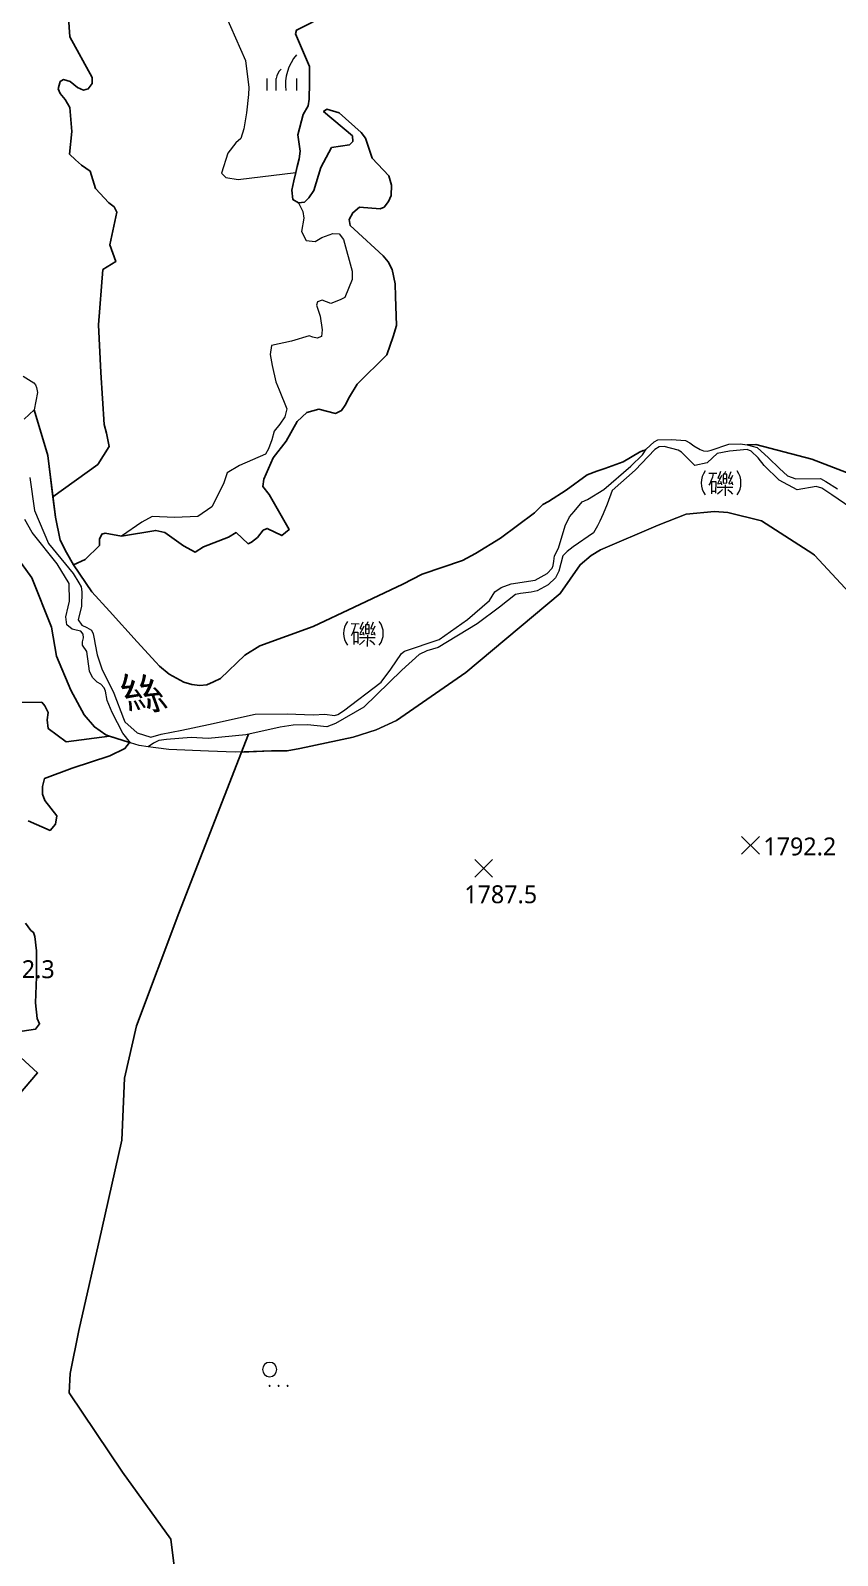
# Model space of a CAD drawing. Header units: metres. Extents: x 232867 to 235443, y 2535802 to 2538582.
# Drawn here: x 233269 to 233607, y 2536730 to 2537369 of the extents above; entities that cross this region are included whole.
import ezdxf
from ezdxf.enums import TextEntityAlignment as Align

# ---------------------------------------------------------------- set-up
doc = ezdxf.new("R2010")
doc.units = ezdxf.units.M
for name, color, linetype, lineweight in [('9510101', 5, 'Continuous', 20), ('9510109', 4, 'Continuous', 20), ('9710500', 3, 'Continuous', 20), ('9720000', 3, 'Continuous', 20)]:
    doc.layers.add(name, color=color, linetype=linetype, lineweight=lineweight)
doc.layers.add('9540203', color=34, linetype='Continuous', lineweight=20, true_color=0xa55200)
doc.layers.add('9790201', color=34, linetype='145', lineweight=20, true_color=0xa55200)
doc.layers.add('9810200', color=7, linetype='Continuous')
doc.layers.add('9820205', color=34, linetype='Continuous', true_color=0xa55200)
doc.styles.add('LMP', font='')
doc.styles.get('LMP').set_extended_font_data('Microsoft JhengHei')
doc.linetypes.add('145', pattern='A,0,-7.5,[10,base.shx,S=1,R=0,X=0,Y=0]', length=7.5)

# ---------------------------------------------------------------- blocks, each defined once
blk = doc.blocks.new('95423')
at = {"linetype": 'Continuous'}
for points in [[(-8.038459, 4.930951, 0.333333), (-8.038459, -5.069049)], [(5.294874, -5.069049, 0.333333), (5.294874, 4.930951)]]:
    blk.add_lwpolyline(points, format="xyb", dxfattribs=at)
for points in [[(-6.517338, 4.020808), (-3.120598, 3.98995)], [(-4.649285, 4.003837), (-5.035124, 2.261878), (-5.652713, 0.610952), (-6.007826, -0.237655), (-6.486458, -1.086262)], [(-5.703949, 0.488515), (-3.645549, 0.487518), (-3.691487, -4.344848)], [(-5.412274, 0.488373), (-5.381306, -4.711387)], [(-1.177484, 2.956224), (-1.565528, 2.041063), (-2.791747, -0.20806), (-2.714138, -0.47175), (-1.348224, -0.20806)], [(-1.658659, 4.693477), (-2.248486, 3.049291), (-2.745182, 2.087597), (-2.667573, 1.87044), (-1.565528, 2.041063)], [(-1.565528, 0.629545), (-1.348224, -0.20806), (-1.22405, -0.844019)], [(-0.510049, 3.545649), (-0.510049, -0.130504), (1.07317, -0.099481), (1.07317, 3.56116), (-0.028874, 3.576672), (-0.510049, 3.545649)], [(-0.510049, 1.823907), (1.07317, 1.792884)], [(0.467822, 4.7245), (-0.028874, 3.576672)], [(2.765042, 4.569388), (1.694041, 2.056575), (1.756128, 1.854929), (3.044434, 1.979019)], [(3.416956, 3.018268), (3.044434, 1.979019), (1.926867, -0.316638), (1.973432, -0.533795), (3.308304, -0.223571)], [(3.01339, 0.536478), (3.308304, -0.223571), (3.463521, -0.85953)], [(-3.685038, -3.666464), (-5.358978, -3.619674)], [(-2.962791, -1.812378), (3.587391, -1.812378)], [(-0.851832, -2.836116), (-1.705529, -3.766788), (-2.931747, -4.852571)], [(0.327822, -0.850683), (0.281257, -5.550575)], [(1.398823, -2.851627), (2.392216, -3.735766), (3.354564, -4.790527)]]:
    blk.add_lwpolyline(points)
blk = doc.blocks.new('97200')
at = {"linetype": 'Continuous'}
for points in [[(6.25, 15, 0.214635), (1.75, 0)], [(-0.25, 9, 0.201941), (-2.25, 5)]]:
    blk.add_lwpolyline(points, format="xyb", dxfattribs=at)
for points in [[(-6.25, 5), (-6.25, 0)], [(-2.25, 0), (-2.25, 5)], [(6.25, 5), (6.25, 0)]]:
    blk.add_lwpolyline(points, dxfattribs=at)
blk = doc.blocks.new('98120')
at = {"linetype": 'Continuous'}
for points in [[(-3.75, -3.75), (3.75, 3.75)], [(-3.75, 3.75), (3.75, -3.75)]]:
    blk.add_lwpolyline(points, dxfattribs=at)
blk = doc.blocks.new('97132')
at = {"linetype": 'Continuous'}
for points in [[(-3.2, 6.8, 1), (2.8, 6.8, 1)], [(-0.4, 0, 1), (0, 0, 1)], [(3.35, 0, 1), (3.75, 0, 1)], [(7.1, 0, 1), (7.5, 0, 1)]]:
    blk.add_lwpolyline(points, format="xyb", close=True, dxfattribs=at)

msp = doc.modelspace()

# ---------------------------------------------------------------- linework, layer by layer
at = {"layer": '9510101', "lineweight": 0, "flags": 128}
for points in [[(233265.94868, 2537224.245948), (233270.52718, 2537221.396148), (233271.16338, 2537220.557648), (233271.58998, 2537219.507148), (233272.02228, 2537217.333348), (233270.63988, 2537210.090048), (233266.35508, 2537206.175748)], [(233268.83678, 2537181.756748), (233270.71078, 2537167.885248), (233276.61108, 2537154.039048), (233286.94818, 2537141.470348), (233289.32788, 2537137.598048), (233290.30808, 2537135.938148), (233290.59608, 2537133.857548), (233290.48688, 2537127.886948), (233288.98858, 2537122.046548), (233290.52688, 2537119.834948), (233292.61438, 2537118.876248), (233294.56368, 2537117.777848), (233295.26548, 2537116.255148), (233295.69238, 2537114.175248), (233296.12058, 2537111.817848), (233296.97578, 2537107.380548), (233298.94848, 2537101.561948), (233303.99788, 2537091.320148), (233308.07678, 2537080.794548), (233308.63898, 2537079.409748), (233313.79968, 2537074.721948), (233319.50118, 2537072.952948), (233323.79908, 2537074.229548), (233332.39968, 2537075.810948), (233343.63418, 2537078.241848), (233363.19028, 2537082.530048), (233376.51848, 2537082.752748), (233387.48978, 2537082.266548), (233392.34788, 2537082.574848), (233396.37708, 2537082.044848), (233397.76338, 2537082.470148), (233400.11618, 2537084.012148), (233415.88558, 2537095.912248), (233420.02388, 2537101.352848), (233424.43378, 2537108.044548), (233425.67848, 2537109.024248), (233440.23348, 2537113.836248), (233452.13258, 2537122.241248), (233461.25678, 2537130.212148), (233463.59918, 2537133.836548), (233466.22828, 2537135.657948), (233470.38588, 2537137.211348), (233480.37568, 2537138.662548), (233485.49908, 2537141.471548), (233487.57068, 2537143.705948), (233487.98168, 2537144.819148), (233488.25038, 2537146.625648), (233488.51698, 2537148.848648), (233490.16658, 2537152.191048), (233493.03608, 2537161.510948), (233494.82238, 2537165.270748), (233496.75508, 2537167.504248), (233500.06728, 2537171.551248), (233502.42278, 2537172.537948), (233509.20538, 2537176.745648), (233520.54218, 2537186.535348), (233525.37818, 2537191.286148), (233526.98558, 2537193.623248), (233530.34968, 2537196.731948), (233531.87278, 2537197.574548), (233537.56528, 2537197.610448), (233543.39878, 2537197.230648), (233545.20848, 2537196.270248), (233546.88088, 2537195.031248), (233549.52648, 2537193.520748), (233550.91758, 2537192.974148), (233552.44558, 2537192.844948), (233554.11028, 2537193.133148), (233561.59538, 2537195.679248), (233566.31528, 2537195.847848), (233569.21638, 2537195.445848), (233573.40388, 2537194.365348), (233578.14658, 2537189.952548), (233582.75048, 2537185.538848), (233586.09788, 2537182.505648), (233589.57578, 2537181.139248), (233599.98828, 2537181.343648), (233602.21598, 2537180.108148), (233607.09138, 2537176.945748)], [(233615.34448, 2537167.230248), (233604.75588, 2537174.411248), (233600.57768, 2537177.327048), (233598.20578, 2537178.029648), (233590.15918, 2537176.585548), (233582.60858, 2537180.581948), (233576.30198, 2537186.817348), (233573.77598, 2537190.008648), (233570.97308, 2537192.779948), (233569.29608, 2537193.466648), (233561.76878, 2537192.721948), (233556.61298, 2537191.852848), (233554.66948, 2537190.027748), (233552.44848, 2537187.922148), (233547.29398, 2537186.774048), (233541.68818, 2537192.316648), (233540.28948, 2537193.144548), (233534.42398, 2537194.780948), (233532.33278, 2537194.628348), (233530.52538, 2537193.501348), (233527.75068, 2537190.555448), (233522.33998, 2537184.804048), (233512.75928, 2537176.237448), (233510.55608, 2537170.506248), (233508.90258, 2537166.451948), (233507.52308, 2537163.375348), (233506.55578, 2537161.556448), (233504.89678, 2537158.617648), (233496.41868, 2537152.707448), (233493.77858, 2537150.738648), (233491.97458, 2537148.914448), (233490.33268, 2537142.489548), (233488.95188, 2537139.691948), (233485.89818, 2537136.744248), (233481.30848, 2537134.205348), (233478.80098, 2537133.631748), (233474.34038, 2537133.185348), (233472.25058, 2537132.753848), (233465.44328, 2537127.411948), (233456.13388, 2537120.380948), (233439.86538, 2537110.517248), (233435.13068, 2537109.092948), (233431.79128, 2537107.538048), (233424.57178, 2537100.938548), (233408.74918, 2537085.499748), (233396.78948, 2537078.591548), (233393.16968, 2537077.313648), (233385.07698, 2537078.099448), (233379.08098, 2537077.922148), (233373.64628, 2537077.051248), (233359.29718, 2537073.893048), (233343.54528, 2537072.399348), (233336.43088, 2537072.772948), (233325.97498, 2537072.009848), (233322.76948, 2537071.571348), (233320.54368, 2537070.441748), (233318.31988, 2537068.893748), (233314.51428, 2537069.416148), (233311.00458, 2537070.552548), (233307.68828, 2537074.589948), (233303.32238, 2537083.208148), (233301.20508, 2537088.354348), (233300.48858, 2537092.254348), (233299.92388, 2537093.645248), (233298.52178, 2537095.170348), (233296.98358, 2537095.997348), (233295.02158, 2537097.937248), (233293.75338, 2537100.578748), (233292.59718, 2537108.798748), (233290.91058, 2537111.437648), (233290.90368, 2537112.832048), (233291.31388, 2537114.508048), (233291.16678, 2537116.041048), (233290.18438, 2537117.289848), (233288.22998, 2537117.695848), (233286.55368, 2537118.243148), (233284.31348, 2537120.041848), (233283.87858, 2537123.385848), (233284.83418, 2537127.575248), (233285.38028, 2537129.949248), (233285.20438, 2537137.338848), (233280.28278, 2537145.535248), (233269.75818, 2537158.716348), (233266.66328, 2537164.135248)]]:
    msp.add_lwpolyline(points, dxfattribs=at).dxf.unprotected_set("ltscale", 0)
at = {"layer": '9510109', "lineweight": 0, "flags": 128}
for points in [[(233265.948614, 2537224.245948), (233270.527214, 2537221.396148), (233271.163414, 2537220.557648), (233271.590014, 2537219.507148), (233272.022314, 2537217.333348), (233270.639914, 2537210.090048), (233276.345914, 2537190.948748), (233279.507114, 2537165.184548), (233281.425514, 2537155.492748), (233284.129914, 2537150.306148), (233287.060914, 2537145.183748), (233294.826514, 2537133.828348), (233302.207914, 2537125.662348), (233313.745514, 2537112.808148), (233321.570114, 2537104.394948), (233323.109314, 2537102.739748), (233327.102514, 2537099.295948), (233333.355514, 2537096.000748), (233336.638114, 2537095.028348), (233339.928314, 2537094.597748), (233342.957314, 2537094.848148), (233345.774114, 2537096.072748), (233348.593714, 2537097.500548), (233358.823314, 2537107.313348), (233365.109314, 2537111.220748), (233387.394314, 2537119.349548), (233404.598114, 2537127.392348), (233425.031714, 2537137.105348), (233433.080714, 2537141.168348), (233450.004314, 2537146.934748), (233455.397314, 2537149.928948), (233465.939914, 2537156.304948), (233480.176514, 2537166.896548), (233483.702114, 2537170.368948), (233486.022914, 2537171.645748), (233493.450914, 2537176.485348), (233502.210114, 2537182.864148), (233506.318514, 2537184.408948), (233509.629314, 2537185.468548), (233517.299914, 2537188.272548), (233524.198914, 2537192.419748), (233525.624514, 2537193.068448), (233526.985514, 2537193.623248), (233530.349614, 2537196.731948), (233531.872714, 2537197.574548), (233537.565314, 2537197.610448), (233543.398714, 2537197.230648), (233545.208514, 2537196.270248), (233546.880814, 2537195.031248), (233549.526414, 2537193.520748), (233550.917614, 2537192.974148), (233552.445614, 2537192.844948), (233554.110314, 2537193.133148), (233561.595414, 2537195.679248), (233566.315314, 2537195.847848), (233569.216414, 2537195.445848), (233572.914114, 2537195.520748), (233596.379114, 2537189.401948), (233609.007914, 2537184.510948)], [(233612.147814, 2537133.401948), (233597.447714, 2537149.259348), (233596.731314, 2537149.792348), (233575.305714, 2537163.620548), (233561.087514, 2537167.104948), (233555.534514, 2537167.446548), (233543.747914, 2537166.432148), (233531.997314, 2537161.740748), (233507.740514, 2537151.493548), (233503.854714, 2537149.010148), (233499.249314, 2537145.180348), (233490.941514, 2537133.174748), (233451.396514, 2537099.991748), (233422.362314, 2537079.877148), (233413.860714, 2537075.927548), (233404.234314, 2537072.912948), (233381.849514, 2537068.241148), (233376.628114, 2537067.265148), (233370.018714, 2537067.183748), (233354.736914, 2537066.569148), (233343.670314, 2537066.988948), (233326.963114, 2537067.707548), (233321.570114, 2537068.447748), (233318.319914, 2537068.893748), (233314.514314, 2537069.416148), (233311.004514, 2537070.552548), (233300.660314, 2537073.902148), (233295.936314, 2537077.207948), (233291.543514, 2537082.303548), (233285.954314, 2537092.580748), (233279.984714, 2537106.933548), (233277.834514, 2537119.043948), (233269.676314, 2537139.642748), (233251.085914, 2537165.291748)]]:
    msp.add_lwpolyline(points, dxfattribs=at).dxf.unprotected_set("ltscale", 0)
at = {"layer": '9790201', "flags": 128}
for points in [[(233398.56783, 2537441.56326), (233396.135862, 2537433.6365), (233394.570047, 2537431.365107), (233391.661259, 2537427.275916), (233392.815497, 2537423.443484), (233393.755792, 2537417.801813), (233391.962689, 2537415.754649), (233388.336446, 2537417.760722), (233385.793267, 2537426.77952), (233383.963093, 2537430.380875), (233378.702826, 2537440.508831), (233375.53561, 2537441.388625), (233373.968313, 2537439.343173), (233375.401739, 2537427.378585), (233376.787714, 2537422.644102), (233376.123642, 2537420.605498), (233373.657569, 2537417.875376), (233369.160724, 2537414.903904), (233368.952711, 2537412.190903), (233368.988299, 2537406.768324), (233365.86705, 2537400.643954), (233359.380952, 2537391.104791), (233354.888556, 2537387.455496), (233351.064681, 2537385.166983), (233349.504798, 2537381.991827), (233350.67683, 2537375.448106), (233359.156211, 2537356.532429), (233360.585189, 2537345.245664), (233360.378659, 2537342.306722), (233359.525851, 2537334.617887), (233358.441305, 2537327.831104), (233357.113159, 2537323.753897), (233355.092767, 2537321.930962), (233351.733849, 2537317.612406), (233349.079041, 2537309.232053), (233350.897352, 2537307.438223), (233356.096823, 2537306.573839), (233380.16184, 2537309.521151)], [(233381.285566, 2537296.862901), (233383.15515, 2537293.183325), (233383.519302, 2537290.415767), (233382.632887, 2537284.8684), (233384.503226, 2537281.073399), (233388.312379, 2537280.640581), (233391.069891, 2537282.277524), (233395.672798, 2537283.92847), (233398.326311, 2537283.833173), (233400.186825, 2537281.538689), (233403.849961, 2537268.176598), (233403.7573, 2537264.712994), (233400.692326, 2537257.186785), (233398.738396, 2537256.133089), (233394.826756, 2537254.602819), (233391.241475, 2537256.076207), (233389.285277, 2537255.368784), (233388.832998, 2537253.980192), (233390.362618, 2537249.374596), (233391.207772, 2537243.609506), (233390.995239, 2537240.837573), (233389.154378, 2537240.131025), (233387.305959, 2537240.57872), (233385.802795, 2537241.144465), (233378.435573, 2537238.895396), (233370.027292, 2537237.100147), (233369.47555, 2537233.286769), (233370.313145, 2537228.675923), (233371.857126, 2537221.877265), (233373.26385, 2537218.425038), (233376.430111, 2537210.484389), (233375.529333, 2537207.130083), (233373.472916, 2537204.113299), (233371.070486, 2537201.093889), (233370.17122, 2537197.508735), (233368.812117, 2537193.689231), (233367.557769, 2537191.486543), (233356.630966, 2537186.786434), (233351.461198, 2537183.630597), (233349.875956, 2537179.116797), (233344.979948, 2537169.383525), (233339.123448, 2537165.414468), (233329.437387, 2537164.994685), (233319.976709, 2537165.384622), (233315.724349, 2537163.043756), (233307.161026, 2537157.114653)], [(233357.495841, 2537066.680058), (233370.0187, 2537067.1837), (233376.6281, 2537067.2651), (233381.8495, 2537068.2411), (233404.2343, 2537072.9129), (233413.8607, 2537075.9275), (233422.3623, 2537079.8771), (233451.3965, 2537099.9917), (233490.9415, 2537133.1747), (233499.2493, 2537145.1803), (233503.8547, 2537149.0101), (233507.7405, 2537151.4935), (233531.9973, 2537161.7407), (233543.7479, 2537166.4321), (233555.5345, 2537167.4465), (233561.0875, 2537167.1049), (233575.3057, 2537163.6205), (233596.7313, 2537149.7923), (233597.447726, 2537149.259395)], [(233597.447726, 2537149.259395), (233612.14779, 2537133.401953), (233624.420382, 2537128.006217), (233631.187499, 2537128.336939), (233647.143717, 2537133.622587), (233657.051256, 2537138.870101), (233663.950065, 2537141.362091), (233666.968653, 2537142.389326), (233669.992993, 2537142.408393), (233672.445375, 2537141.703709), (233674.756206, 2537140.566044), (233684.1609, 2537133.8527)]]:
    msp.add_lwpolyline(points, dxfattribs=at)
at = {"layer": '9820205', "flags": 128}
for points in [[(233398.56783, 2537441.56326), (233411.654374, 2537423.537916), (233417.226412, 2537409.201687), (233418.986648, 2537385.250921), (233415.813858, 2537382.259887), (233405.316144, 2537383.093235), (233399.408006, 2537379.853238), (233393.73262, 2537375.930316), (233380.54945, 2537369.211732), (233380.104212, 2537367.61075), (233385.899649, 2537353.960903), (233385.946422, 2537347.114369), (233385.765119, 2537340.266107), (233385.327677, 2537337.524036), (233383.299943, 2537333.856993), (233381.098993, 2537325.393878), (233382.063825, 2537318.4982), (233381.625043, 2537315.273472), (233380.726414, 2537312.045255), (233380.16184, 2537309.521151)], [(233278.461332, 2537173.707645), (233297.311912, 2537187.228776), (233301.99786, 2537194.789486), (233300.84838, 2537200.354934), (233299.98983, 2537203.971629), (233298.458649, 2537225.699283), (233297.495088, 2537245.758995), (233299.296657, 2537268.905495), (233304.844715, 2537272.29212), (233302.293982, 2537279.240473), (233305.269948, 2537292.919793), (233304.141827, 2537295.140898), (233301.903381, 2537296.796156), (233296.29481, 2537302.885168), (233294.020768, 2537310.11433), (233290.38463, 2537312.595103), (233287.864154, 2537314.805637), (233285.341899, 2537317.294867), (233286.395267, 2537326.77896), (233285.495781, 2537336.805645), (233283.525128, 2537340.135188), (233281.559814, 2537342.628646), (233280.711943, 2537344.57317), (233281.527777, 2537347.645159), (233282.914791, 2537348.491816), (233285.704838, 2537347.676871), (233288.784035, 2537345.19187), (233291.297391, 2537344.096116), (233293.243127, 2537344.668306), (233294.899713, 2537346.910552), (233294.883694, 2537349.418809), (233285.585589, 2537366.349449), (233284.354237, 2537384.734876)], [(233381.285566, 2537296.862901), (233383.813218, 2537297.112177), (233385.640568, 2537298.96684), (233387.690319, 2537301.973689), (233390.616129, 2537311.660083), (233395.16043, 2537319.978156), (233402.740378, 2537321.18616), (233404.110891, 2537322.577157), (233403.865921, 2537324.876298), (233391.842198, 2537335.139578), (233393.21572, 2537336.070398), (233398.284566, 2537334.498153), (233407.535667, 2537326.284738), (233409.390101, 2537323.997807), (233412.204852, 2537315.505464), (233419.150701, 2537308.19496), (233420.325896, 2537304.292176), (233420.124561, 2537299.91875), (233418.991495, 2537297.379055), (233417.167154, 2537295.064215), (233415.562204, 2537294.36174), (233406.820602, 2537294.985722), (233404.076568, 2537292.663905), (233402.485159, 2537289.890633), (233402.961557, 2537287.363147), (233404.581553, 2537285.764738), (233416.841218, 2537274.582848), (233418.927079, 2537272.067573), (233420.557607, 2537268.858544), (233421.746344, 2537262.884964), (233422.010874, 2537257.594672), (233422.320542, 2537245.401724), (233420.971094, 2537240.789488), (233418.261666, 2537233.175635), (233405.925548, 2537220.886751), (233402.741227, 2537215.570295), (233400.924409, 2537212.105013), (233399.329992, 2537209.791917), (233396.808358, 2537208.622288), (233389.89862, 2537210.410667), (233384.849333, 2537208.991761), (233380.734786, 2537205.278947), (233376.190485, 2537196.960874), (233370.717463, 2537190.016355), (233366.867445, 2537181.01325), (233366.427158, 2537178.018611), (233368.978885, 2537174.58647), (233377.352422, 2537159.923599), (233374.316814, 2537157.388709), (233368.170345, 2537160.408231), (233366.525585, 2537159.688159), (233364.189413, 2537156.604228), (233361.609874, 2537154.697754), (233360.200743, 2537153.979472), (233355.221587, 2537158.658884), (233351.935162, 2537156.747042), (233341.593796, 2537152.658884), (233338.073289, 2537150.509404), (233333.108061, 2537153.066173), (233325.295168, 2537158.667512), (233321.518916, 2537159.582283), (233307.161026, 2537157.114653)], [(233380.16184, 2537309.521151), (233379.385994, 2537306.052488), (233378.491879, 2537302.134006), (233378.977304, 2537298.225989), (233381.285566, 2537296.862901)], [(233206.954463, 2537224.558049), (233207.9677, 2537223.9393), (233215.4167, 2537215.2115), (233220.7467, 2537208.3079), (233233.9601, 2537189.3005), (233251.0859, 2537165.2917), (233269.6763, 2537139.6427), (233277.8345, 2537119.0439), (233279.9847, 2537106.9335), (233285.9543, 2537092.5807), (233291.5435, 2537082.3035), (233295.9363, 2537077.2079), (233300.6603, 2537073.9021), (233302.175351, 2537073.411518)], [(233278.461332, 2537173.707645), (233276.3459, 2537190.9487), (233270.639864, 2537210.090032)], [(233525.624494, 2537193.068421), (233524.1989, 2537192.4197), (233517.2999, 2537188.2725), (233509.6293, 2537185.4685), (233506.3185, 2537184.4089), (233502.2101, 2537182.8641), (233493.4509, 2537176.4853), (233486.0229, 2537171.6457), (233483.7021, 2537170.3689), (233480.1765, 2537166.8965), (233465.9399, 2537156.3049), (233455.3973, 2537149.9289), (233450.0043, 2537146.9347), (233433.0807, 2537141.1683), (233425.0317, 2537137.1053), (233404.5981, 2537127.3923), (233387.3943, 2537119.3495), (233365.1093, 2537111.2207), (233358.8233, 2537107.3133), (233348.5937, 2537097.5005), (233345.7741, 2537096.0727), (233342.9573, 2537094.8481), (233339.9283, 2537094.5977), (233336.6381, 2537095.0283), (233333.3555, 2537096.0007), (233327.1025, 2537099.2959), (233323.1093, 2537102.7397), (233321.5701, 2537104.3949), (233313.7455, 2537112.8081), (233302.2079, 2537125.6623), (233294.8265, 2537133.8283), (233287.0609, 2537145.1837)], [(233818.8137, 2537189.3201), (233798.4091, 2537183.2649), (233774.5759, 2537177.4387), (233755.3759, 2537173.5565), (233736.8525, 2537169.6195), (233717.5267, 2537166.4391), (233699.4897, 2537165.0017), (233690.6625, 2537165.0367), (233672.8987, 2537166.9825), (233656.6011, 2537168.8171), (233641.9501, 2537170.5605), (233639.4539, 2537170.7481), (233625.1849, 2537178.3575), (233616.2189, 2537181.7891), (233609.0079, 2537184.5109), (233596.3791, 2537189.4019), (233572.9141, 2537195.5207), (233569.216376, 2537195.445887)], [(233287.0609, 2537145.1837), (233284.1299, 2537150.3061), (233281.4255, 2537155.4927), (233279.5071, 2537165.1845), (233278.461332, 2537173.707645)], [(233307.161026, 2537157.114653), (233300.318503, 2537158.477864), (233298.907825, 2537157.99543), (233297.979236, 2537155.865631), (233297.996258, 2537153.27129), (233291.908592, 2537147.328542), (233287.0609, 2537145.1837)], [(233250.824434, 2537087.336757), (233273.747434, 2537087.525769)], [(233273.747434, 2537087.525769), (233275.048081, 2537086.122832), (233276.47418, 2537083.191952), (233276.018996, 2537080.24921), (233276.508692, 2537076.489261), (233284.06228, 2537071.009932), (233302.175351, 2537073.411518)], [(233310.500386, 2537070.715827), (233308.620242, 2537068.218912), (233302.249171, 2537065.166933), (233286.580343, 2537059.874689), (233274.919072, 2537055.55198), (233274.110152, 2537052.241972), (233274.126714, 2537049.055204), (233275.084932, 2537046.346503), (233280.07463, 2537040.004225), (233279.502964, 2537036.459649), (233277.274199, 2537033.848881), (233268.047664, 2537037.921824)], [(233330.534896, 2536715.429596), (233327.861902, 2536736.805969), (233307.629888, 2536764.916977), (233285.234732, 2536798.148676), (233285.620939, 2536806.280578), (233289.376633, 2536824.274745), (233298.992592, 2536866.6944), (233307.352315, 2536903.971704), (233308.502259, 2536930.078821), (233313.520696, 2536951.93178), (233331.233817, 2536999.109252), (233360.392974, 2537074.134229)], [(233302.175351, 2537073.411518), (233310.500386, 2537070.715827)], [(233310.500386, 2537070.715827), (233311.004561, 2537070.552572)], [(233266.972795, 2536994.951271), (233269.231003, 2536991.896672), (233270.29742, 2536991.077171), (233270.896076, 2536989.428494), (233271.517428, 2536983.412763), (233271.573862, 2536972.554143), (233271.158855, 2536961.574517), (233271.901288, 2536954.969388), (233272.857052, 2536952.732801), (233271.215902, 2536950.597869), (233255.229621, 2536948.136341)], [(233265.036999, 2536938.669011), (233272.040738, 2536932.20545), (233261.647081, 2536920.053981)]]:
    msp.add_lwpolyline(points, dxfattribs=at)

# ---------------------------------------------------------------- block references
at = {"layer": '9540203'}
for p in [(233559.692, 2537179.5608), (233409.8576, 2537116.4779)]:
    msp.add_blockref('95423', p, dxfattribs=at)
at = {"layer": '9710500'}
msp.add_blockref('97132', (233369.423208, 2536801.11044), dxfattribs=at)
at = {"layer": '9720000'}
msp.add_blockref('97200', (233374.2582, 2537343.8891), dxfattribs=at)
at = {"layer": '9810200'}
for p in [(233570.6286, 2537027.5868, 1792.201729), (233458.8558, 2537017.9421, 1787.50436)]:
    msp.add_blockref('98120', p, dxfattribs=at)

# ---------------------------------------------------------------- texts
at = {"layer": '9510101', "style": 'LMP', "oblique": 340}
msp.add_text('絲', height=13, dxfattribs=at).set_placement((233318.547647, 2537091.519136), align=Align.MIDDLE)
at = {"layer": '9810200', "style": 'LMP'}
for s, p in [('1792.2', (233576.001813, 2537023.388722, 1792.201729)), ('1787.5', (233450.722529, 2537003.341469, 1787.50436)), ('1812.3', (233248.646013, 2536971.937722, 1812.343661))]:
    msp.add_text(s, height=7.5, dxfattribs=at).set_placement(p)

doc.saveas('drawing.dxf')
